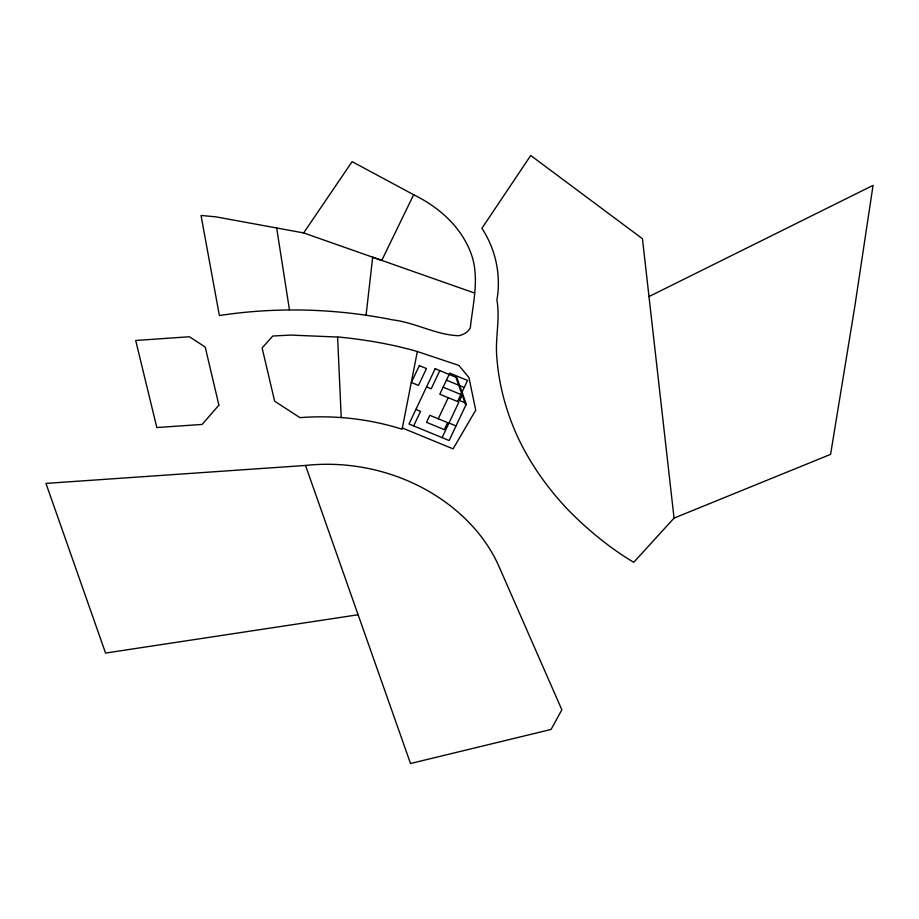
<?xml version="1.0" encoding="UTF-8"?>
<svg xmlns="http://www.w3.org/2000/svg" width="919" height="919" viewBox="0 0 919 919"><rect width="100%" height="100%" fill="white"/><g stroke="black" fill="none" stroke-linecap="round" stroke-linejoin="round"><path stroke-width="1.38" d="M366.084 315.125L372.689 257.194L381.787 260.41L413.63 194.725L352.126 161.641L303.649 232.921L215.666 216.815L201.043 215.46L219.377 315.539C276.791 306.762 335.814 308.428 392.792 319.881C415.342 322.603 436.261 335.056 458.891 335.711C463.555 334.7 467.978 332.218 470.31 327.911C472.952 303.029 480.212 276.205 470.39 251.737C460.189 225.902 438.179 206.66 413.63 194.725M417.341 351.517L402.108 429.219C369.208 418.811 334.332 414.997 299.95 417.64L274.632 401.166L262.122 347.956L272.782 336.021L290.565 335.067L339.754 337.147C365.957 339.743 392.011 344.246 417.341 351.517L458.891 365.417L468.931 377.525L475.72 410.173L453.078 448.874L402.35 427.978M413.653 425.911L420.557 411.321L415.905 409.414M439.799 370.621L431.183 388.84L426.542 386.922M438.271 418.765L448.242 397.686M447.61 422.614L444.291 429.644L426.508 422.326L429.828 415.296L448.931 423.165M457.582 401.534L467.541 380.443L449.77 373.125L439.799 394.205L458.903 402.074L442.096 437.628M462.211 395.078L459.626 400.546L464.922 402.729M674.052 518.098L633.754 562.302C610.136 548.252 588.769 530.654 569.412 511.194A295.711 237.711 17 0 1 518.178 438.041C506.484 412.757 498.937 385.566 496.857 357.744C494.973 338.41 500.327 319.261 496.903 300.019C501.303 275.229 495.674 249.313 481.924 228.291L530.734 155.483L642.45 238.745L674.052 518.098L830.592 454.365L854.785 306.624L873.05 185.385L648.986 296.573M358.111 614.754L105.559 653.064L45.95 483.405L305.51 465.451C366.692 458.776 431.08 480.821 472.837 526.576A163.042 131.061 17 0 1 499.051 566.632L561.854 709.801L551.067 729.445L410.517 763.517L305.51 465.451M303.649 232.921L474.468 293.012M446.45 380.156L464.221 387.473M443.13 387.175L460.901 394.504M448.989 423.039L456.008 425.934M455.904 377.249L465.795 405.233M276.665 227.981L289.485 310.002M337.595 337.02L341.236 417.582M419.34 365.624L411.356 382.488L418.467 385.417L426.45 368.553L419.34 365.624M435.158 368.703L409.012 424.004L449.115 440.523L466.289 404.188L456.915 377.663L435.158 368.703M218.894 405.153L202.123 424.429L156.827 427.553L135.702 340.478L189.417 336.756L205.213 347.06L218.894 405.153"/></g></svg>
